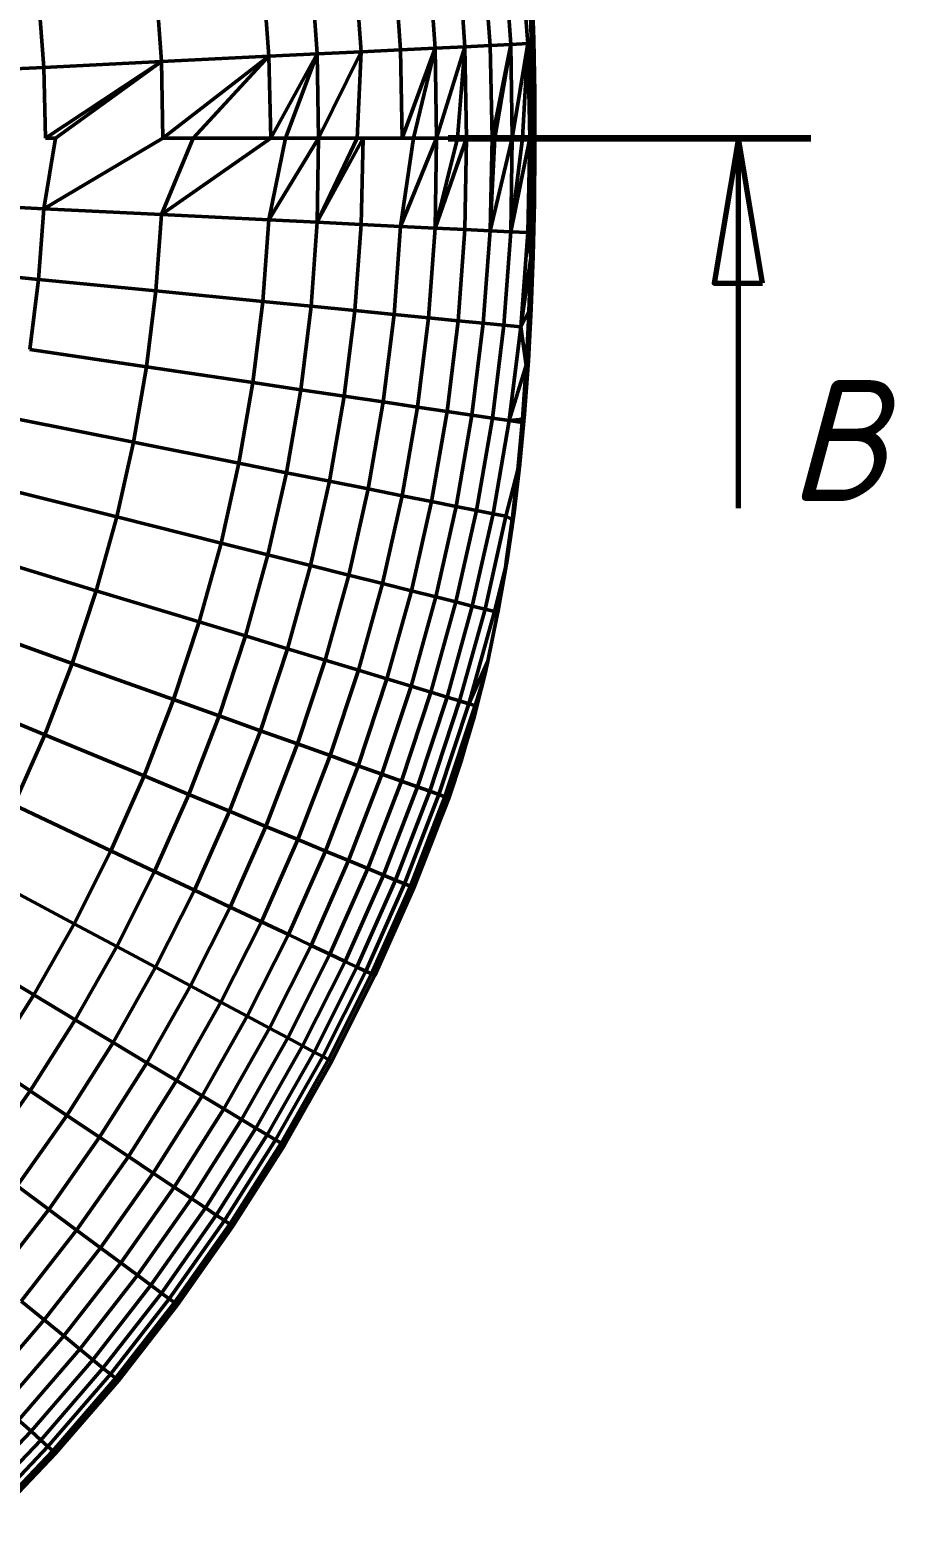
# Model space of a CAD drawing. Header units: millimetres. Extents: x -232 to 1390, y -69 to 653.
# Drawn here: x 227.7 to 263.6, y 72.6 to 134.4 of the extents above; entities that cross this region are included whole.
import ezdxf

# ---------------------------------------------------------------- set-up
doc = ezdxf.new("R2010")
doc.units = ezdxf.units.MM
doc.linetypes.add('CHAIN', pattern=[0.7087, 0.4724, -0.0591, 0.1181, -0.0591])
doc.layers.add('Видимый контур (ГОСТ)', color=7, linetype='Continuous', lineweight=50)
doc.layers.add('Линия  разреза (ГОСТ)', color=7, linetype='CHAIN', lineweight=70)
doc.styles.add('Увеличенный текст (ГОСТ)', font='GOST Common Italic.ttf')

# ---------------------------------------------------------------- blocks, each defined once
blk = doc.blocks.new('2dTransSection0')
at = {"layer": 'Линия  разреза (ГОСТ)', "linetype": 'Continuous', "lineweight": 140}
blk.add_line((245.017, 129.906), (260.017, 129.906), dxfattribs=at)
at = {"layer": 'Линия  разреза (ГОСТ)', "linetype": 'Continuous'}
for p, q in [((257.017, 129.906), (256.017, 123.906)), ((257.017, 123.906), (257.017, 129.906)), ((258.017, 123.906), (257.017, 129.906)), ((256.017, 123.906), (258.017, 123.906)), ((257.017, 114.608), (257.017, 123.906))]:
    blk.add_line(p, q, dxfattribs=at)
at = {"layer": 'Линия  разреза (ГОСТ)', "linetype": 'Continuous', "flags": 128}
blk.add_lwpolyline([(258.017, 123.906), (257.017, 129.906), (256.017, 123.906), (258.017, 123.906)], dxfattribs=at)
at = {"layer": 'Линия  разреза (ГОСТ)'}
blk.add_solid([(258.017, 123.906), (257.017, 129.906), (256.017, 123.906), (258.017, 123.906)], dxfattribs=at)
at = {"layer": 'Линия  разреза (ГОСТ)', "insert": (259.069, 114.906), "char_height": 5, "attachment_point": 7, "style": 'Увеличенный текст (ГОСТ)'}
blk.add_mtext('B', dxfattribs=at)

msp = doc.modelspace()

# ---------------------------------------------------------------- linework, layer by layer
at = {"layer": 'Видимый контур (ГОСТ)'}
for p, q in [((248.023, 137.709), (248.31, 133.812)), ((242.79, 137.193), (243.058, 133.554)), ((244.214, 137.334), (244.488, 133.624)), ((245.441, 137.454), (245.719, 133.684)), ((246.475, 137.556), (246.757, 133.735)), ((247.331, 137.64), (247.616, 133.778)), ((237.368, 136.659), (237.617, 133.286)), ((239.356, 136.855), (239.612, 133.384)), ((241.168, 137.033), (241.43, 133.474)), ((232.944, 136.223), (233.177, 133.068)), ((248.39, 136.246), (248.454, 134.039)), ((248.563, 133.964), (248.495, 136.131)), ((228.092, 135.746), (228.307, 132.829)), ((248.31, 133.812), (248.454, 134.039)), ((248.563, 133.964), (248.454, 134.039)), ((248.454, 134.039), (248.457, 133.819)), ((248.602, 131.78), (248.563, 133.964)), ((239.612, 133.384), (237.617, 133.286)), ((239.612, 133.384), (237.687, 129.906)), ((238.297, 129.906), (239.612, 133.384)), ((241.43, 133.474), (239.612, 133.384)), ((239.67, 129.906), (239.612, 133.384)), ((241.43, 133.474), (239.67, 129.906)), ((241.268, 129.906), (241.43, 133.474)), ((243.058, 133.554), (241.43, 133.474)), ((244.488, 133.624), (243.058, 133.554)), ((243.127, 129.906), (243.058, 133.554)), ((244.488, 133.624), (243.127, 129.906)), ((243.589, 129.906), (244.488, 133.624)), ((245.719, 133.684), (244.488, 133.624)), ((244.542, 129.906), (244.488, 133.624)), ((245.719, 133.684), (244.542, 129.906)), ((245.413, 129.906), (245.719, 133.684)), ((246.757, 133.735), (245.719, 133.684)), ((245.719, 133.684), (245.777, 129.906)), ((245.777, 129.906), (245.719, 133.684)), ((247.616, 133.778), (246.757, 133.735)), ((246.757, 133.735), (246.839, 129.906)), ((246.839, 129.906), (246.757, 133.735)), ((247.616, 133.778), (246.839, 129.906)), ((246.948, 129.906), (247.616, 133.778)), ((248.31, 133.812), (247.616, 133.778)), ((247.668, 129.906), (247.616, 133.778)), ((248.31, 133.812), (247.668, 129.906)), ((248.095, 129.906), (248.31, 133.812)), ((248.395, 129.906), (248.31, 133.812)), ((248.489, 131.814), (248.31, 133.812)), ((248.457, 133.819), (248.489, 131.814)), ((228.307, 132.829), (223.255, 132.581)), ((233.177, 133.068), (228.307, 132.829)), ((228.374, 129.906), (228.307, 132.829)), ((233.177, 133.068), (228.374, 129.906)), ((228.797, 129.906), (233.177, 133.068)), ((237.617, 133.286), (233.177, 133.068)), ((233.235, 129.906), (233.177, 133.068)), ((237.617, 133.286), (233.235, 129.906)), ((234.489, 129.906), (237.617, 133.286)), ((237.687, 129.906), (237.617, 133.286)), ((248.395, 129.906), (248.489, 131.814)), ((248.489, 131.814), (248.395, 129.906)), ((248.489, 131.814), (248.53, 129.906)), ((248.53, 129.906), (248.602, 131.78)), ((248.602, 131.78), (248.606, 129.906)), ((228.307, 126.982), (233.235, 129.906)), ((228.797, 129.906), (228.307, 126.982)), ((228.797, 129.906), (228.374, 129.906)), ((233.177, 126.743), (237.687, 129.906)), ((234.489, 129.906), (233.177, 126.743)), ((234.489, 129.906), (233.235, 129.906)), ((237.687, 129.906), (234.489, 129.906)), ((237.617, 126.525), (239.67, 129.906)), ((238.297, 129.906), (237.617, 126.525)), ((238.297, 129.906), (237.687, 129.906)), ((239.67, 129.906), (238.297, 129.906)), ((239.612, 126.427), (241.507, 129.906)), ((241.268, 129.906), (239.612, 126.427)), ((239.67, 129.906), (239.612, 126.427)), ((241.268, 129.906), (239.67, 129.906)), ((241.507, 129.906), (241.268, 129.906)), ((241.507, 129.906), (241.43, 126.337)), ((241.507, 129.906), (241.507, 129.906)), ((243.127, 129.906), (241.507, 129.906)), ((243.058, 126.257), (244.542, 129.906)), ((243.589, 129.906), (243.058, 126.257)), ((243.589, 129.906), (243.127, 129.906)), ((244.542, 129.906), (243.589, 129.906)), ((244.542, 129.906), (244.488, 126.187)), ((244.488, 126.187), (245.777, 129.906)), ((245.413, 129.906), (244.488, 126.187)), ((245.413, 129.906), (244.542, 129.906)), ((245.777, 129.906), (245.413, 129.906)), ((245.777, 129.906), (245.719, 126.127)), ((245.777, 129.906), (245.719, 126.127)), ((246.839, 129.906), (245.777, 129.906)), ((245.777, 129.906), (245.777, 129.906)), ((246.757, 126.076), (246.839, 129.906)), ((246.839, 129.906), (246.757, 126.076)), ((246.757, 126.076), (247.668, 129.906)), ((246.948, 129.906), (246.757, 126.076)), ((246.839, 129.906), (246.839, 129.906)), ((246.948, 129.906), (246.839, 129.906)), ((247.668, 129.906), (246.948, 129.906)), ((247.616, 126.033), (248.395, 129.906)), ((248.095, 129.906), (247.616, 126.033)), ((247.668, 129.906), (247.616, 126.033)), ((248.095, 129.906), (247.668, 129.906)), ((247.668, 129.906), (247.668, 129.906)), ((248.395, 129.906), (248.095, 129.906)), ((248.31, 125.999), (248.395, 129.906)), ((248.395, 129.906), (248.31, 125.999)), ((248.395, 129.906), (248.395, 129.906)), ((248.498, 129.436), (248.395, 129.906)), ((248.498, 129.436), (248.53, 129.906)), ((248.587, 129.906), (248.53, 129.906)), ((248.53, 129.906), (248.611, 129.445)), ((248.606, 129.906), (248.587, 129.906)), ((248.606, 129.906), (248.611, 129.445)), ((248.479, 127.19), (248.498, 129.436)), ((248.591, 127.24), (248.611, 129.445)), ((223.256, 127.23), (228.307, 126.982)), ((248.31, 125.999), (248.479, 127.19)), ((248.455, 125.992), (248.479, 127.19)), ((248.591, 127.24), (248.479, 127.19)), ((248.542, 125.045), (248.591, 127.24)), ((228.092, 124.065), (228.307, 126.982)), ((228.307, 126.982), (233.177, 126.743)), ((232.944, 123.588), (233.177, 126.743)), ((233.177, 126.743), (237.617, 126.525)), ((237.368, 123.152), (237.617, 126.525)), ((237.617, 126.525), (239.612, 126.427)), ((239.356, 122.956), (239.612, 126.427)), ((239.612, 126.427), (241.43, 126.337)), ((241.168, 122.778), (241.43, 126.337)), ((241.43, 126.337), (243.058, 126.257)), ((242.79, 122.618), (243.058, 126.257)), ((243.058, 126.257), (244.488, 126.187)), ((244.214, 122.478), (244.488, 126.187)), ((244.488, 126.187), (245.719, 126.127)), ((245.441, 122.357), (245.719, 126.127)), ((245.719, 126.127), (246.757, 126.076)), ((246.475, 122.255), (246.757, 126.076)), ((246.757, 126.076), (247.616, 126.033)), ((247.331, 122.171), (247.616, 126.033)), ((247.616, 126.033), (248.31, 125.999)), ((248.023, 122.102), (248.31, 125.999)), ((248.434, 124.955), (248.31, 125.999)), ((248.434, 124.955), (248.455, 125.992)), ((248.434, 124.955), (248.023, 122.102)), ((248.358, 122.732), (248.434, 124.955)), ((248.434, 124.955), (248.542, 125.045)), ((248.46, 122.862), (248.542, 125.045)), ((228.092, 124.065), (223.059, 124.561)), ((228.092, 124.065), (227.734, 121.163)), ((232.944, 123.588), (228.092, 124.065)), ((232.944, 123.588), (232.557, 120.448)), ((237.368, 123.152), (232.944, 123.588)), ((237.368, 123.152), (236.955, 119.795)), ((239.356, 122.956), (237.368, 123.152)), ((239.356, 122.956), (238.93, 119.502)), ((241.168, 122.778), (239.356, 122.956)), ((248.343, 120.693), (248.46, 122.862)), ((248.46, 122.862), (248.358, 122.732)), ((241.168, 122.778), (240.731, 119.235)), ((242.79, 122.618), (241.168, 122.778)), ((242.79, 122.618), (242.343, 118.996)), ((244.214, 122.478), (242.79, 122.618)), ((244.214, 122.478), (243.759, 118.786)), ((245.441, 122.357), (244.214, 122.478)), ((245.441, 122.357), (244.978, 118.605)), ((246.475, 122.255), (245.441, 122.357)), ((246.475, 122.255), (246.006, 118.453)), ((247.331, 122.171), (246.475, 122.255)), ((248.023, 122.102), (248.358, 122.732)), ((248.325, 122.072), (248.358, 122.732)), ((247.331, 122.171), (246.857, 118.326)), ((248.023, 122.102), (247.331, 122.171)), ((248.023, 122.102), (247.545, 118.224)), ((248.248, 120.524), (248.023, 122.102)), ((248.248, 120.524), (248.325, 122.072)), ((232.557, 120.448), (227.734, 121.163)), ((232.557, 120.448), (232.016, 117.331)), ((236.955, 119.795), (232.557, 120.448)), ((247.545, 118.224), (248.248, 120.524)), ((248.095, 118.29), (248.248, 120.524)), ((248.183, 118.498), (248.343, 120.693)), ((248.248, 120.524), (248.343, 120.693)), ((236.955, 119.795), (236.377, 116.463)), ((238.93, 119.502), (236.955, 119.795)), ((238.93, 119.502), (238.335, 116.073)), ((240.731, 119.235), (238.93, 119.502)), ((240.731, 119.235), (240.121, 115.718)), ((242.343, 118.996), (240.731, 119.235)), ((242.343, 118.996), (241.719, 115.4)), ((243.759, 118.786), (242.343, 118.996)), ((243.759, 118.786), (243.123, 115.121)), ((244.978, 118.605), (243.759, 118.786)), ((244.978, 118.605), (244.332, 114.881)), ((246.006, 118.453), (244.978, 118.605)), ((232.016, 117.331), (227.235, 118.282)), ((246.006, 118.453), (245.352, 114.678)), ((246.857, 118.326), (246.006, 118.453)), ((246.857, 118.326), (246.195, 114.51)), ((247.545, 118.224), (246.857, 118.326)), ((247.545, 118.224), (246.877, 114.374)), ((248.095, 118.29), (247.545, 118.224)), ((248.081, 118.145), (247.545, 118.224)), ((248.085, 118.178), (247.545, 118.224)), ((247.906, 116.193), (248.081, 118.145)), ((247.906, 116.193), (248.082, 118.145)), ((247.987, 116.439), (248.183, 118.498)), ((248.081, 118.145), (248.085, 118.178)), ((248.082, 118.145), (248.085, 118.178)), ((248.085, 118.178), (248.095, 118.29)), ((248.183, 118.498), (248.095, 118.29)), ((231.323, 114.244), (232.016, 117.331)), ((236.377, 116.463), (232.016, 117.331)), ((235.635, 113.163), (236.377, 116.463)), ((238.335, 116.073), (236.377, 116.463)), ((237.573, 112.678), (238.335, 116.073)), ((240.121, 115.718), (238.335, 116.073)), ((247.409, 114.269), (247.906, 116.193)), ((247.68, 114.215), (247.906, 116.193)), ((247.747, 114.425), (247.987, 116.439)), ((247.987, 116.439), (247.906, 116.193)), ((239.339, 112.236), (240.121, 115.718)), ((241.719, 115.4), (240.121, 115.718)), ((231.323, 114.244), (226.594, 115.428)), ((240.92, 111.84), (241.719, 115.4)), ((243.123, 115.121), (241.719, 115.4)), ((242.308, 111.492), (243.123, 115.121)), ((244.332, 114.881), (243.123, 115.121)), ((243.504, 111.192), (244.332, 114.881)), ((245.352, 114.678), (244.332, 114.881)), ((230.479, 111.195), (231.323, 114.244)), ((235.635, 113.163), (231.323, 114.244)), ((244.512, 110.94), (245.352, 114.678)), ((245.346, 110.731), (246.195, 114.51)), ((246.195, 114.51), (245.352, 114.678)), ((246.021, 110.562), (246.877, 114.374)), ((246.877, 114.374), (246.195, 114.51)), ((246.547, 110.43), (247.409, 114.269)), ((247.409, 114.269), (246.877, 114.374)), ((247.672, 114.144), (247.409, 114.269)), ((247.459, 112.458), (247.747, 114.425)), ((247.747, 114.425), (247.672, 114.144)), ((247.672, 114.144), (247.68, 114.215)), ((247.44, 112.493), (247.672, 114.144)), ((234.733, 109.904), (235.635, 113.163)), ((237.573, 112.678), (235.635, 113.163)), ((230.479, 111.195), (225.814, 112.61)), ((236.645, 109.324), (237.573, 112.678)), ((239.339, 112.236), (237.573, 112.678)), ((247.121, 110.539), (247.459, 112.458)), ((247.39, 112.142), (247.44, 112.493)), ((247.459, 112.458), (247.39, 112.142)), ((238.387, 108.796), (239.339, 112.236)), ((240.92, 111.84), (239.339, 112.236)), ((239.946, 108.323), (240.92, 111.84)), ((242.308, 111.492), (240.92, 111.84)), ((247.39, 112.142), (246.935, 110.333)), ((247.074, 110.298), (247.39, 112.142)), ((230.479, 111.195), (229.486, 108.19)), ((234.733, 109.904), (230.479, 111.195)), ((241.316, 107.907), (242.308, 111.492)), ((243.504, 111.192), (242.308, 111.492)), ((242.495, 107.549), (243.504, 111.192)), ((244.512, 110.94), (243.504, 111.192)), ((243.49, 107.248), (244.512, 110.94)), ((244.313, 106.998), (245.346, 110.731)), ((245.346, 110.731), (244.512, 110.94)), ((244.978, 106.796), (246.021, 110.562)), ((246.021, 110.562), (245.346, 110.731)), ((246.547, 110.43), (246.021, 110.562)), ((247.055, 110.188), (247.121, 110.539)), ((234.733, 109.904), (233.672, 106.693)), ((236.645, 109.324), (234.733, 109.904)), ((245.498, 106.639), (246.547, 110.43)), ((245.881, 106.523), (246.935, 110.333)), ((246.935, 110.333), (246.547, 110.43)), ((246.665, 108.282), (247.055, 110.188)), ((247.055, 110.188), (246.935, 110.333)), ((247.055, 110.188), (247.074, 110.298)), ((229.486, 108.19), (224.896, 109.833)), ((236.645, 109.324), (235.553, 106.02)), ((238.387, 108.796), (236.645, 109.324)), ((238.387, 108.796), (237.267, 105.407)), ((239.946, 108.323), (238.387, 108.796)), ((229.486, 108.19), (228.348, 105.239)), ((233.672, 106.693), (229.486, 108.19)), ((239.946, 108.323), (238.802, 104.857)), ((241.316, 107.907), (239.946, 108.323)), ((245.881, 106.523), (246.665, 108.282)), ((246.55, 107.775), (246.649, 108.213)), ((246.649, 108.213), (246.665, 108.282)), ((241.316, 107.907), (240.15, 104.375)), ((242.495, 107.549), (241.31, 103.96)), ((242.495, 107.549), (241.316, 107.907)), ((243.49, 107.248), (242.495, 107.549)), ((246.55, 107.775), (246.135, 106.445)), ((246.209, 106.424), (246.55, 107.775)), ((228.348, 105.239), (223.844, 107.104)), ((243.49, 107.248), (242.288, 103.61)), ((244.313, 106.998), (243.098, 103.32)), ((244.313, 106.998), (243.49, 107.248)), ((244.978, 106.796), (244.313, 106.998)), ((233.672, 106.693), (232.455, 103.537)), ((235.553, 106.02), (233.672, 106.693)), ((244.978, 106.796), (243.753, 103.086)), ((245.498, 106.639), (244.264, 102.903)), ((245.881, 106.523), (244.64, 102.768)), ((246.135, 106.445), (244.891, 102.679)), ((246.209, 106.424), (244.891, 102.679)), ((245.498, 106.639), (244.978, 106.796)), ((245.881, 106.523), (245.498, 106.639)), ((246.135, 106.445), (245.881, 106.523)), ((246.095, 105.97), (246.209, 106.424)), ((246.135, 106.445), (246.209, 106.424)), ((235.553, 106.02), (234.301, 102.773)), ((237.267, 105.407), (235.553, 106.02)), ((244.891, 102.679), (246.095, 105.97)), ((245.729, 104.72), (246.095, 105.97)), ((227.066, 102.346), (228.348, 105.239)), ((232.455, 103.537), (228.348, 105.239)), ((237.267, 105.407), (235.983, 102.076)), ((238.802, 104.857), (237.267, 105.407)), ((238.802, 104.857), (237.488, 101.453)), ((240.15, 104.375), (238.802, 104.857)), ((240.15, 104.375), (238.811, 100.905)), ((241.31, 103.96), (240.15, 104.375)), ((245.588, 104.238), (245.729, 104.72)), ((241.31, 103.96), (239.95, 100.433)), ((242.288, 103.61), (241.31, 103.96)), ((245.588, 104.238), (245.022, 102.632)), ((245.045, 102.624), (245.588, 104.238)), ((231.085, 100.446), (232.455, 103.537)), ((234.301, 102.773), (232.455, 103.537)), ((242.288, 103.61), (240.91, 100.035)), ((243.098, 103.32), (241.704, 99.706)), ((243.098, 103.32), (242.288, 103.61)), ((243.753, 103.086), (243.098, 103.32)), ((232.89, 99.592), (234.301, 102.773)), ((235.983, 102.076), (234.301, 102.773)), ((243.753, 103.086), (242.347, 99.44)), ((244.264, 102.903), (242.848, 99.233)), ((244.64, 102.768), (243.218, 99.079)), ((244.891, 102.679), (243.464, 98.978)), ((245.022, 102.632), (243.592, 98.924)), ((245.045, 102.624), (243.592, 98.924)), ((243.592, 98.924), (245.03, 102.578)), ((244.264, 102.903), (243.753, 103.086)), ((244.64, 102.768), (244.264, 102.903)), ((244.891, 102.679), (244.64, 102.768)), ((244.708, 101.743), (245.03, 102.578)), ((245.022, 102.632), (244.891, 102.679)), ((245.022, 102.632), (245.045, 102.624)), ((245.03, 102.578), (245.045, 102.624)), ((231.085, 100.446), (227.066, 102.346)), ((234.536, 98.813), (235.983, 102.076)), ((237.488, 101.453), (235.983, 102.076)), ((236.009, 98.116), (237.488, 101.453)), ((238.811, 100.905), (237.488, 101.453)), ((244.419, 100.992), (244.708, 101.743)), ((237.304, 97.504), (238.811, 100.905)), ((239.95, 100.433), (238.811, 100.905)), ((244.419, 100.992), (243.609, 98.917)), ((229.564, 97.425), (231.085, 100.446)), ((232.89, 99.592), (231.085, 100.446)), ((238.418, 96.977), (239.95, 100.433)), ((239.357, 96.533), (240.91, 100.035)), ((240.91, 100.035), (239.95, 100.433)), ((241.704, 99.706), (240.91, 100.035)), ((229.564, 97.425), (225.643, 99.521)), ((231.326, 96.483), (232.89, 99.592)), ((234.536, 98.813), (232.89, 99.592)), ((240.135, 96.165), (241.704, 99.706)), ((240.763, 95.868), (242.347, 99.44)), ((242.347, 99.44), (241.704, 99.706)), ((242.848, 99.233), (242.347, 99.44)), ((232.931, 95.625), (234.536, 98.813)), ((236.009, 98.116), (234.536, 98.813)), ((241.254, 95.636), (242.848, 99.233)), ((241.615, 95.465), (243.218, 99.079)), ((241.856, 95.351), (243.464, 98.978)), ((241.982, 95.292), (243.592, 98.924)), ((241.998, 95.284), (243.609, 98.917)), ((243.218, 99.079), (242.848, 99.233)), ((243.464, 98.978), (243.218, 99.079)), ((243.592, 98.924), (243.464, 98.978)), ((243.609, 98.917), (243.592, 98.924)), ((234.369, 94.857), (236.009, 98.116)), ((237.304, 97.504), (236.009, 98.116)), ((229.564, 97.425), (227.897, 94.482)), ((231.326, 96.483), (229.564, 97.425)), ((235.631, 94.182), (237.304, 97.504)), ((236.718, 93.601), (238.418, 96.977)), ((238.418, 96.977), (237.304, 97.504)), ((239.357, 96.533), (238.418, 96.977)), ((227.897, 94.482), (224.084, 96.768)), ((231.326, 96.483), (229.611, 93.455)), ((232.931, 95.625), (231.326, 96.483)), ((237.634, 93.111), (239.357, 96.533)), ((240.135, 96.165), (239.357, 96.533)), ((238.393, 92.706), (240.135, 96.165)), ((239.006, 92.378), (240.763, 95.868)), ((240.763, 95.868), (240.135, 96.165)), ((241.254, 95.636), (240.763, 95.868)), ((232.931, 95.625), (231.172, 92.519)), ((234.369, 94.857), (232.931, 95.625)), ((239.485, 92.122), (241.254, 95.636)), ((239.838, 91.934), (241.615, 95.465)), ((240.072, 91.808), (241.856, 95.351)), ((240.195, 91.742), (241.982, 95.292)), ((240.211, 91.734), (241.998, 95.284)), ((241.615, 95.465), (241.254, 95.636)), ((241.856, 95.351), (241.615, 95.465)), ((241.982, 95.292), (241.856, 95.351)), ((241.998, 95.284), (241.982, 95.292)), ((227.897, 94.482), (226.088, 91.625)), ((229.611, 93.455), (227.897, 94.482)), ((234.369, 94.857), (232.57, 91.681)), ((235.631, 94.182), (234.369, 94.857)), ((235.631, 94.182), (233.798, 90.946)), ((236.718, 93.601), (235.631, 94.182)), ((229.611, 93.455), (227.749, 90.515)), ((231.172, 92.519), (229.611, 93.455)), ((236.718, 93.601), (234.855, 90.312)), ((237.634, 93.111), (236.718, 93.601)), ((237.634, 93.111), (235.746, 89.778)), ((238.393, 92.706), (236.484, 89.336)), ((238.393, 92.706), (237.634, 93.111)), ((239.006, 92.378), (238.393, 92.706)), ((231.172, 92.519), (229.262, 89.504)), ((232.57, 91.681), (231.172, 92.519)), ((239.006, 92.378), (237.08, 88.978)), ((239.485, 92.122), (237.546, 88.699)), ((239.485, 92.122), (239.006, 92.378)), ((239.838, 91.934), (239.485, 92.122)), ((227.749, 90.515), (226.088, 91.625)), ((232.57, 91.681), (230.618, 88.598)), ((233.798, 90.946), (232.57, 91.681)), ((239.838, 91.934), (237.889, 88.493)), ((240.072, 91.808), (238.117, 88.357)), ((240.195, 91.742), (238.237, 88.285)), ((240.211, 91.734), (238.252, 88.276)), ((240.072, 91.808), (239.838, 91.934)), ((240.195, 91.742), (240.072, 91.808)), ((240.211, 91.734), (240.195, 91.742)), ((233.798, 90.946), (231.808, 87.803)), ((234.855, 90.312), (233.798, 90.946)), ((225.745, 87.67), (227.749, 90.515)), ((229.262, 89.504), (227.749, 90.515)), ((234.855, 90.312), (232.833, 87.118)), ((235.746, 89.778), (234.855, 90.312)), ((235.746, 89.778), (233.697, 86.541)), ((236.484, 89.336), (235.746, 89.778)), ((227.207, 86.586), (229.262, 89.504)), ((230.618, 88.598), (229.262, 89.504)), ((236.484, 89.336), (234.412, 86.063)), ((237.08, 88.978), (234.99, 85.677)), ((237.08, 88.978), (236.484, 89.336)), ((237.546, 88.699), (237.08, 88.978)), ((228.516, 85.615), (230.618, 88.598)), ((231.808, 87.803), (230.618, 88.598)), ((237.546, 88.699), (235.441, 85.375)), ((237.889, 88.493), (235.774, 85.153)), ((238.117, 88.357), (235.995, 85.005)), ((238.237, 88.285), (236.111, 84.928)), ((237.889, 88.493), (237.546, 88.699)), ((238.117, 88.357), (237.889, 88.493)), ((238.237, 88.285), (238.117, 88.357)), ((238.252, 88.276), (238.237, 88.285)), ((229.666, 84.762), (231.808, 87.803)), ((232.833, 87.118), (231.808, 87.803)), ((238.252, 88.276), (236.126, 84.918)), ((230.656, 84.028), (232.833, 87.118)), ((233.697, 86.541), (232.833, 87.118)), ((228.516, 85.615), (227.207, 86.586)), ((231.491, 83.409), (233.697, 86.541)), ((234.412, 86.063), (233.697, 86.541)), ((232.181, 82.896), (234.412, 86.063)), ((234.99, 85.677), (234.412, 86.063)), ((226.271, 82.738), (228.516, 85.615)), ((229.666, 84.762), (228.516, 85.615)), ((232.74, 82.482), (234.99, 85.677)), ((233.176, 82.159), (235.441, 85.375)), ((235.441, 85.375), (234.99, 85.677)), ((235.774, 85.153), (235.441, 85.375)), ((227.378, 81.83), (229.666, 84.762)), ((230.656, 84.028), (229.666, 84.762)), ((233.497, 81.921), (235.774, 85.153)), ((233.711, 81.762), (235.995, 85.005)), ((233.823, 81.679), (236.111, 84.928)), ((233.838, 81.668), (236.126, 84.918)), ((235.995, 85.005), (235.774, 85.153)), ((236.111, 84.928), (235.995, 85.005)), ((236.126, 84.918), (236.111, 84.928)), ((228.33, 81.048), (230.656, 84.028)), ((231.491, 83.409), (230.656, 84.028)), ((229.134, 80.389), (231.491, 83.409)), ((232.181, 82.896), (231.491, 83.409)), ((229.798, 79.843), (232.181, 82.896)), ((232.74, 82.482), (232.181, 82.896)), ((230.336, 79.402), (232.74, 82.482)), ((230.755, 79.058), (233.176, 82.159)), ((233.176, 82.159), (232.74, 82.482)), ((233.497, 81.921), (233.176, 82.159)), ((228.33, 81.048), (227.378, 81.83)), ((231.065, 78.804), (233.497, 81.921)), ((231.27, 78.635), (233.711, 81.762)), ((231.378, 78.547), (233.823, 81.679)), ((231.392, 78.535), (233.838, 81.668)), ((233.711, 81.762), (233.497, 81.921)), ((233.823, 81.679), (233.711, 81.762)), ((233.838, 81.668), (233.823, 81.679)), ((228.33, 81.048), (225.861, 78.186)), ((229.134, 80.389), (228.33, 81.048)), ((229.134, 80.389), (226.631, 77.488)), ((229.798, 79.843), (229.134, 80.389)), ((229.798, 79.843), (227.268, 76.91)), ((230.336, 79.402), (229.798, 79.843)), ((230.336, 79.402), (227.784, 76.443)), ((230.755, 79.058), (228.186, 76.079)), ((230.755, 79.058), (230.336, 79.402)), ((231.065, 78.804), (230.755, 79.058)), ((231.065, 78.804), (228.482, 75.81)), ((231.27, 78.635), (228.679, 75.631)), ((231.378, 78.547), (228.783, 75.538)), ((231.392, 78.535), (228.796, 75.525)), ((231.27, 78.635), (231.065, 78.804)), ((231.378, 78.547), (231.27, 78.635)), ((231.392, 78.535), (231.378, 78.547)), ((227.784, 76.443), (227.268, 76.91)), ((227.784, 76.443), (225.089, 73.613)), ((228.186, 76.079), (225.473, 73.229)), ((228.186, 76.079), (227.784, 76.443)), ((228.482, 75.81), (228.186, 76.079)), ((228.482, 75.81), (225.756, 72.946)), ((228.679, 75.631), (225.944, 72.758)), ((228.783, 75.538), (226.043, 72.66)), ((228.796, 75.525), (226.056, 72.647)), ((228.679, 75.631), (228.482, 75.81)), ((228.783, 75.538), (228.679, 75.631)), ((228.796, 75.525), (228.783, 75.538))]:
    msp.add_line(p, q, dxfattribs=at)

# ---------------------------------------------------------------- block references
at = {"layer": 'Линия  разреза (ГОСТ)'}
msp.add_blockref('2dTransSection0', (0, 0), dxfattribs=at)

doc.saveas('drawing.dxf')
